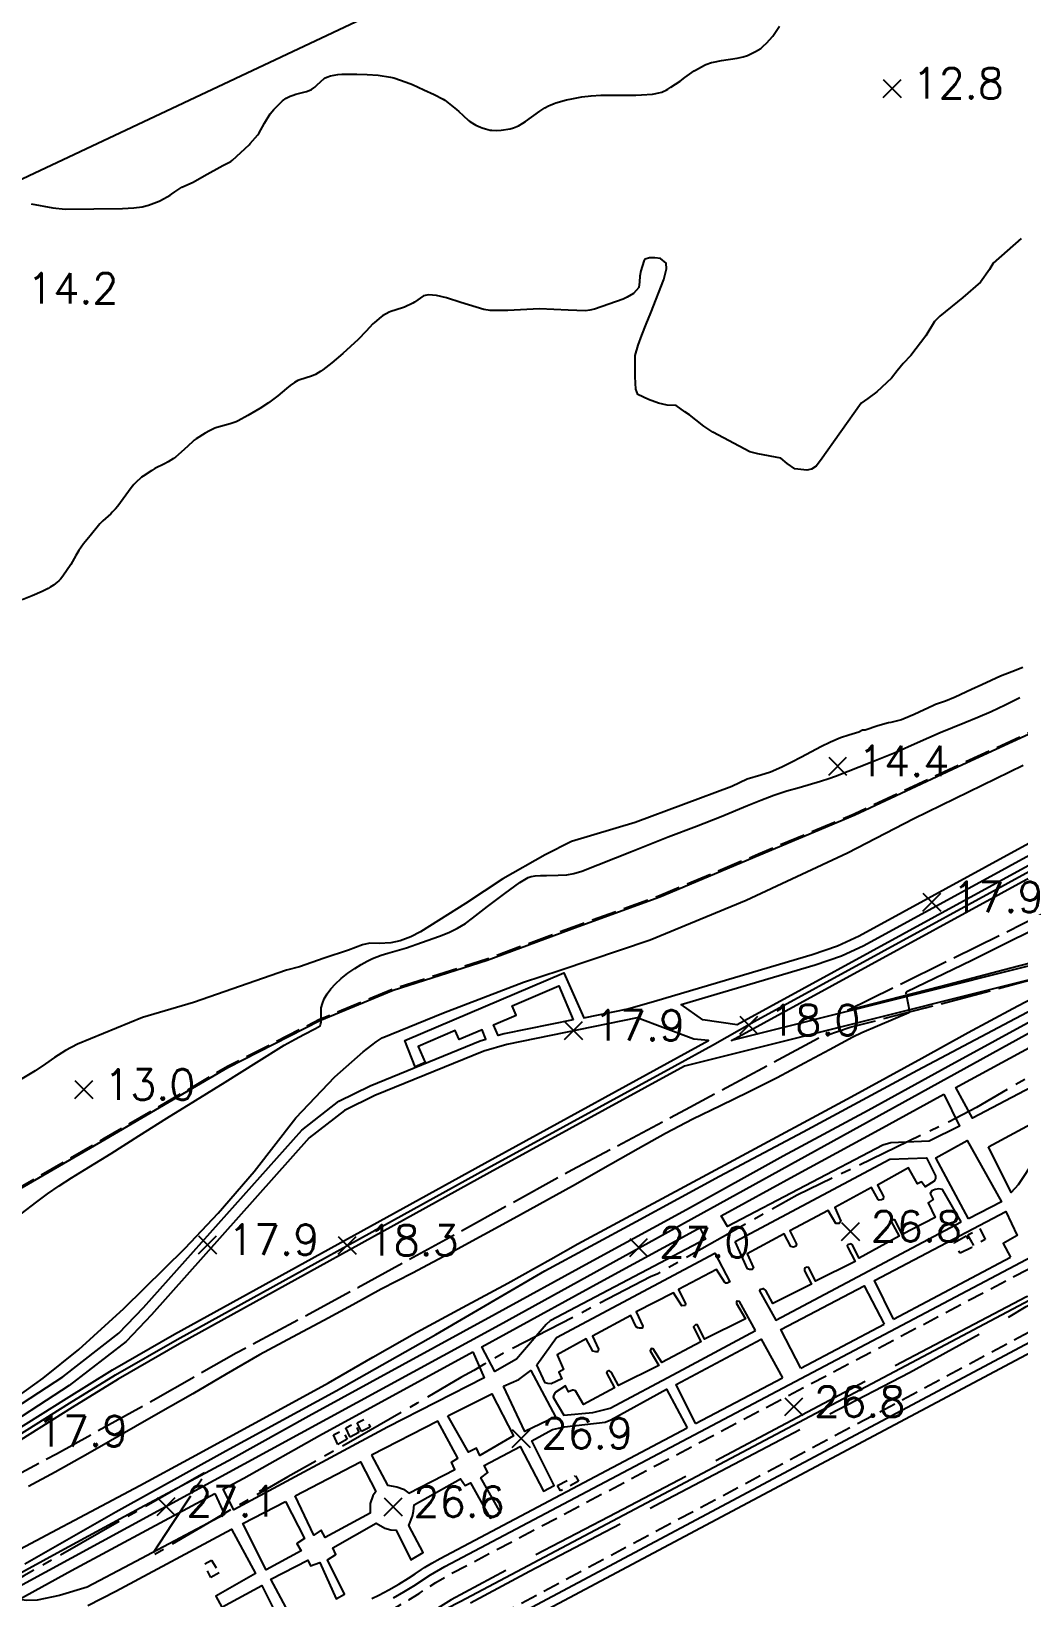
# Model space of a CAD drawing. Header units: millimetres. Extents: x 224638 to 227100, y 430787 to 433573.
# Drawn here: x 225018.4 to 225310.1, y 431024.9 to 431487.5 of the extents above; entities that cross this region are included whole.
import ezdxf

# ---------------------------------------------------------------- set-up
doc = ezdxf.new("R2010")
doc.units = ezdxf.units.MM
for name, pattern in [('15M2P5', [17.5, 15, -2.5]), ('20M3A3M3', [29, 20, -3, 3, -3]), ('50M10', [60, 50, -10]), ('5M2P5', [7.5, 5, -2.5]), ('7P5M2P5', [10, 7.5, -2.5])]:
    doc.linetypes.add(name, pattern=pattern)
for name, color, linetype in [('A0013110', 1, 'Continuous'), ('A0013118', 1, 'Continuous'), ('A0023210', 7, 'Continuous'), ('A0033324', 1, '5M2P5'), ('A0033327', 32, 'Continuous'), ('B0014116', 7, '5M2P5'), ('C0052211', 1, 'Continuous'), ('C0052212', 1, 'Continuous'), ('C0052213', 1, 'Continuous'), ('C0052214', 1, '15M2P5'), ('C0523121', 1, '50M10'), ('E0022115', 7, 'Continuous'), ('E0032111', 5, 'Continuous'), ('F0017111', 30, 'Continuous'), ('F0017114', 7, 'Continuous'), ('F0027132', 7, 'Continuous'), ('F0027217', 7, 'Continuous'), ('G0018118', 7, '20M3A3M3'), ('G0022313', 5, '7P5M2P5')]:
    doc.layers.add(name, color=color, linetype=linetype)
doc.styles.add('ngsw', font='romans.shx', dxfattribs={"bigfont": 'ngsw.shx'})

# ---------------------------------------------------------------- blocks, each defined once
blk = doc.blocks.new('F0027217')
at = {"layer": 'F0027217'}
for p, q in [((-2.652, 2.652), (2.652, -2.652)), ((-2.652, -2.652), (2.652, 2.652))]:
    blk.add_line(p, q, dxfattribs=at)

msp = doc.modelspace()

# ---------------------------------------------------------------- linework, layer by layer
at = {"layer": 'A0013110', "flags": 128}
for points in [[(225273.119, 431107.208), (225307.698, 431125.461)], [(225245.687, 431092.727), (225270.309, 431105.725)], [(225169.539, 431020.807), (225327.701, 431104.923)], [(225214.575, 431076.305), (225240.266, 431089.866)], [(225118.99, 431024.63), (225121.009, 431025.65), (225123.999, 431027.253), (225126.94, 431028.942), (225129.832, 431030.716), (225131.73, 431031.946), (225133.604, 431033.211), (225134.506, 431033.777), (225136.696, 431035.098), (225139.103, 431036.466), (225212.161, 431075.031)]]:
    msp.add_lwpolyline(points, dxfattribs=at)
at = {"layer": 'A0013118', "flags": 128}
for points in [[(225725.783, 431464.84), (225686.088, 431443.389), (225640.653, 431419.188), (225589.795, 431392.01), (225536.804, 431363.367), (225431.83, 431306.218), (225343.739, 431257.843), (225226.885, 431194.035), (225216.739, 431195.519), (225210.382, 431200.077), (225249.98, 431211.813), (225257.72, 431214.43), (225264.357, 431217.525), (225377.55, 431279.303), (225420.802, 431302.988), (225482.241, 431336.437), (225535.943, 431365.462), (225643.432, 431423.467), (225681.399, 431444.099), (225698.157, 431454.842), (225714.18, 431466.051), (225720.372, 431471.157), (225721.537, 431471.076)], [(225602.841, 431395.353), (225603.974, 431395.685), (225604.379, 431395.701), (225604.844, 431395.355), (225609.425, 431387.535), (225621.762, 431365.243), (225622.251, 431363.997), (225620.119, 431362.643), (225609.333, 431356.821), (225560.546, 431330.074), (225531.984, 431314.512), (225478.629, 431285.862), (225453.139, 431271.555), (225396.991, 431240.71), (225368.364, 431225.257), (225225.194, 431189.463), (225345.276, 431255.036), (225433.366, 431303.411), (225538.329, 431360.554), (225591.31, 431389.191)], [(225178.464, 431195.545), (225158.103, 431191.408), (225156.305, 431190.882), (225154.864, 431194.035), (225161.593, 431196.943), (225160.411, 431199.708), (225174.159, 431205.597)], [(225340.162, 431201.904), (225344.973, 431191.99), (225296.427, 431166.52), (225291.537, 431175.576), (225292.376, 431176.037), (225320.164, 431191.147)], [(225301.18, 431158.085), (225316.124, 431166.104), (225315.708, 431167.286), (225326.978, 431173.211), (225339.528, 431178.772), (225349.856, 431183.424), (225356.294, 431171.549), (225352.518, 431171.249), (225350.542, 431171.245), (225348.491, 431171.297), (225345.929, 431171.38), (225343.069, 431171.434), (225338.813, 431171.278), (225336.563, 431170.896), (225328.134, 431167.783), (225322.629, 431164.03), (225318.018, 431159.489), (225314.726, 431154.118), (225309.902, 431146.832), (225307.851, 431144.569)], [(225287.924, 431173.59), (225292.54, 431164.185), (225283.66, 431159.769), (225272.295, 431159.277), (225269.924, 431158.57), (225224.051, 431134.489), (225222.201, 431137.653), (225243.71, 431149.524), (225268.747, 431163.05)], [(225295.2, 431136.804), (225285.601, 431154.817), (225294.869, 431159.881), (225304.994, 431141.784)], [(225226.333, 431130.048), (225272.037, 431154.381), (225282.795, 431154.757), (225285.465, 431149.493), (225285.491, 431148.729), (225285.109, 431147.875), (225282.393, 431146.279), (225281.386, 431147.698), (225280.212, 431147.166), (225277.514, 431151.834), (225268.369, 431146.724), (225270.152, 431143.35), (225270.035, 431142.644), (225269.568, 431142.351), (225268.896, 431142.261), (225268.515, 431142.494), (225266.582, 431146.038), (225255.779, 431140.124), (225257.504, 431136.069), (225257.063, 431135.421), (225256.001, 431135.451), (225253.806, 431139.296), (225242.469, 431133.292), (225244.432, 431129.355), (225244.196, 431128.71), (225243.818, 431128.505), (225243.45, 431128.42), (225242.773, 431128.626), (225240.759, 431132.346), (225229.814, 431126.437), (225231.714, 431122.326), (225231.334, 431121.8), (225231.044, 431121.799), (225230.55, 431121.827), (225229.96, 431122.002)], [(225293.094, 431135.868), (225287.514, 431145.452), (225286.485, 431145.626), (225285.436, 431145.48), (225284.431, 431145.075), (225283.938, 431144.221), (225284.793, 431142.525), (225283.286, 431141.517), (225285.366, 431137.168), (225275.599, 431132.174), (225273.611, 431136.425), (225273.327, 431136.479), (225273.004, 431136.479), (225272.687, 431136.334), (225272.425, 431136.011), (225274.743, 431131.666), (225262.985, 431125.2), (225260.852, 431129.207), (225260.534, 431129.381), (225259.597, 431129.144), (225259.362, 431128.883), (225259.47, 431128.515), (225261.728, 431124.209), (225250.044, 431118.369), (225248.057, 431122.44), (225247.292, 431122.524), (225246.971, 431122.349), (225246.796, 431122.064), (225246.827, 431121.479), (225248.842, 431117.492), (225237.428, 431111.757), (225235.321, 431115.659), (225234.796, 431116.123), (225234.535, 431116.123), (225233.587, 431115.822), (225233.499, 431115.56), (225238.314, 431106.829)], [(225215.816, 431134.13), (225217.51, 431130.774), (225171.597, 431106.692), (225170.463, 431105.548), (225161.687, 431095.331), (225155.259, 431091.661), (225151.427, 431098.964), (225158.649, 431102.901), (225186.329, 431118.076), (225215.121, 431133.746)], [(225167.743, 431093.671), (225173.565, 431101.769), (225220.272, 431126.608), (225224.695, 431118.179), (225223.912, 431117.829), (225223.48, 431117.829), (225223.275, 431117.974), (225220.762, 431121.835), (225209.562, 431115.902), (225211.666, 431111.705), (225211.519, 431111.15), (225210.594, 431111.119), (225208.106, 431114.956), (225197.046, 431109.365), (225199.068, 431105.134), (225198.807, 431104.525), (225198.038, 431104.464), (225197.544, 431104.579), (225197.022, 431104.896), (225195.457, 431108.249), (225184.105, 431102.178), (225185.975, 431098.307), (225185.71, 431097.521), (225185.102, 431097.491), (225184.28, 431097.666), (225182.292, 431101.356), (225173.743, 431096.661), (225175.555, 431092.318), (225174.17, 431091.461), (225175.139, 431089.523), (225171.921, 431088.098), (225170.989, 431088.155), (225170.146, 431088.386)], [(225232.327, 431103.77), (225227.592, 431112.343), (225226.861, 431112.457), (225226.716, 431112.399), (225226.689, 431111.764), (225229.355, 431107.285), (225217.291, 431101.227), (225215.153, 431105.453), (225214.538, 431105.51), (225214.016, 431104.892), (225216.123, 431100.49), (225204.638, 431094.397), (225202.029, 431098.438), (225201.533, 431098.524), (225201.154, 431097.788), (225203.793, 431093.445), (225191.79, 431087.62), (225189.743, 431091.458), (225189.132, 431091.919), (225188.985, 431091.86), (225188.514, 431091.682), (225188.289, 431091.304), (225190.636, 431086.903), (225181.528, 431081.943), (225179.097, 431085.987), (225178.487, 431086.218), (225178.282, 431086.191), (225177.046, 431085.66), (225176.159, 431087.518), (225173.091, 431085.503), (225172.742, 431084.834), (225172.568, 431084.13), (225175.676, 431078.853), (225184.245, 431079.579), (225189.411, 431080.919), (225209.369, 431091.507)], [(225157.822, 431087.372), (225162.39, 431089.358), (225165.905, 431091.981), (225173.176, 431078.296), (225164.162, 431073.964)], [(225141.416, 431078.603), (225154.4, 431085.128), (225160.816, 431072.676), (225150.885, 431066.919), (225149.879, 431069.019), (225147.544, 431067.861)], [(225118.879, 431066.984), (225123.634, 431058.104), (225126.331, 431057.635), (225128.329, 431056.964), (225129.885, 431055.794), (225143.512, 431062.782), (225142.503, 431064.907), (225144.367, 431066.095), (225138.452, 431077)], [(225096.297, 431054.976), (225115.626, 431064.993), (225120.187, 431056.272), (225119.212, 431055.026), (225118.423, 431052.728), (225118.487, 431049.886), (225105.175, 431042.637), (225104.015, 431044.857), (225101.826, 431043.402)], [(225072.584, 431055.671), (225075.471, 431049.513), (225047.536, 431034.699), (225034.837, 431028.056), (225026.673, 431025.561), (225020.1, 431024.161), (225017.076, 431024.097), (225014.63, 431024.385), (225030.214, 431032.947), (225053.685, 431045.572)], [(225093.48, 431053.347), (225099.038, 431042.405), (225096.848, 431040.95), (225098.051, 431038.768), (225087.692, 431033.121), (225080.817, 431046.831)]]:
    msp.add_lwpolyline(points, close=True, dxfattribs=at)
for points in [[(224981.902, 431060.33), (225027.712, 431090.168), (225044.212, 431102.983), (225051.491, 431110.569), (225098.263, 431163.007), (225109.165, 431171.525), (225118.514, 431176.107), (225150.983, 431189.323), (225152.656, 431189.813), (225151.598, 431192.648), (225144.808, 431189.752), (225143.561, 431192.417), (225132.694, 431187.698), (225134.734, 431182.934), (225131.753, 431181.712), (225128.741, 431189.423), (225175.707, 431209.466), (225181.544, 431196.171), (225194.637, 431198.832), (225203.203, 431201.287), (225249.013, 431214.864), (225256.528, 431217.405), (225262.913, 431220.382), (225376.015, 431282.111)], [(225011.429, 431030.214), (225027.038, 431038.789), (225050.542, 431051.433), (225077.922, 431066.064), (225100.297, 431078.65), (225155.459, 431108.736), (225183.141, 431123.912), (225211.925, 431139.577), (225240.523, 431155.36), (225265.566, 431168.889), (225289.186, 431181.872), (225317.001, 431196.996), (225345.959, 431212.573), (225353.848, 431217.526), (225211.296, 431181.862), (225153.861, 431150.454), (225062.18, 431099.898), (225044.007, 431089.402), (225030.465, 431081.05), (224973.074, 431045.066)], [(224971.447, 431047.823), (225028.775, 431083.767), (225042.367, 431092.15), (225060.607, 431102.685), (225152.321, 431153.259), (225218.432, 431189.412), (225214.13, 431189.873), (225197.326, 431196.113), (225158.873, 431188.299), (225152.038, 431186.298), (225119.823, 431173.185), (225110.873, 431168.798), (225100.46, 431160.662), (225053.84, 431108.395), (225046.359, 431100.599), (225029.57, 431087.559), (224983.572, 431057.599)], [(225273.119, 431107.208), (225267.469, 431118.62), (225306.256, 431138.949), (225309.665, 431131.872), (225305.435, 431129.528), (225307.698, 431125.461)], [(225245.687, 431092.727), (225239.766, 431104.072), (225264.406, 431116.997), (225270.309, 431105.725)], [(225214.575, 431076.305), (225208.911, 431087.903), (225234.008, 431101.278), (225240.266, 431089.866)], [(225148.83, 431097.546), (225152.153, 431089.881), (225123.589, 431075.239), (225078.167, 431050.876), (225075.06, 431056.994), (225081.12, 431060.233), (225103.52, 431072.834), (225148.83, 431097.546)], [(225095.84, 431017.869), (225089.153, 431030.359), (225100.031, 431035.969), (225100.791, 431034.332), (225103.623, 431035.311), (225108.384, 431024.59), (225110.835, 431025.954), (225105.84, 431036.107), (225108.297, 431037.681), (225107.404, 431039.605), (225120.236, 431046.874), (225122.752, 431045.459), (225124.605, 431044.964), (225126.161, 431044.878), (225130.492, 431036.136), (225134.145, 431038.21), (225129.924, 431046.197), (225130.934, 431049.024), (225131.283, 431050.449), (225131.487, 431052.324), (225145.19, 431060.033), (225146.491, 431058.034), (225148.104, 431058.828), (225153.885, 431048.436), (225156.987, 431050.065), (225151.198, 431060.291), (225153.225, 431061.857), (225152.162, 431063.971), (225162.804, 431069.583), (225169.637, 431056.329), (225172.876, 431058.076), (225166.22, 431071.185), (225172.31, 431074.581), (225175.92, 431075.349), (225187.908, 431076.787), (225189.521, 431077.404), (225206.013, 431086.472), (225212.161, 431075.031)], [(225035.065, 431022.612), (225043.31, 431026.828), (225077.455, 431045.141), (225084.611, 431032.069), (225072.832, 431025.375), (225074.672, 431022.15), (225086.497, 431028.462), (225092.667, 431016.127)]]:
    msp.add_lwpolyline(points, dxfattribs=at)
at = {"layer": 'A0023210', "flags": 128}
msp.add_lwpolyline([(224720.206, 430787.653), (225009.918, 430951.529), (225045.536, 430970.832), (225110.318, 431005.942), (225145.071, 431023.805), (225318.41, 431115.567), (225346.945, 431130.611), (225426.929, 431172.781), (225646.639, 431287.271)], dxfattribs=at)
at = {"layer": 'A0033324', "flags": 128}
msp.add_lwpolyline([(224682.39, 430787.54), (224682.931, 430789.039), (224684.209, 430792.16), (224685.771, 430795.13), (224687.617, 430797.952), (224689.952, 430800.382), (224692.488, 430802.582), (224695.251, 430804.514), (224698.308, 430805.928), (224701.47, 430807.055), (224704.753, 430807.821), (224708.113, 430808.026), (224711.469, 430807.926), (224714.802, 430807.415), (224718.113, 430806.781), (224721.461, 430806.397), (224724.832, 430806.35), (224728.189, 430806.654), (224731.498, 430807.294), (224734.726, 430808.26), (224737.842, 430809.544), (224740.835, 430811.094), (225011.781, 430962.145), (225014.6, 430963.992), (225017.219, 430966.113), (225019.612, 430968.487), (225021.754, 430971.089), (225023.624, 430973.893), (225025.203, 430976.87), (225026.691, 430979.893), (225028.657, 430982.627), (225031.075, 430984.971), (225033.869, 430986.851), (225036.951, 430988.208), (225040.224, 430989), (225043.585, 430989.202), (225046.94, 430988.879), (225050.306, 430988.708), (225053.674, 430988.853), (225057.013, 430989.312), (225060.294, 430990.081), (225063.49, 430991.154), (225066.571, 430992.52), (225069.511, 430994.169), (225075.147, 430997.871), (225078.014, 430999.645), (225080.914, 431001.365), (225086.809, 431004.638), (225089.802, 431006.191), (225095.873, 431009.126), (225098.949, 431010.507), (225105.105, 431013.067), (225110.695, 431015.032), (225115.094, 431016.797), (225119.421, 431018.732), (225123.669, 431020.834), (225126.8, 431022.518), (225129.881, 431024.292), (225132.909, 431026.155), (225137.872, 431029.391), (225141.975, 431031.763), (225314.899, 431123.043), (225318.414, 431125.184), (225321.64, 431127.74), (225324.527, 431130.672), (225327.034, 431133.935), (225329.121, 431137.482), (225331.066, 431141.106), (225333.694, 431144.266), (225336.94, 431146.786), (225340.652, 431148.549), (225344.657, 431149.473), (225348.766, 431149.514), (225352.85, 431148.996), (225356.964, 431148.916), (225361.057, 431149.341), (225365.068, 431150.264), (225368.934, 431151.672), (225372.534, 431153.649), (225375.981, 431155.902), (225383.025, 431160.167), (225390.258, 431164.102), (225393.941, 431165.943), (225401.429, 431169.369), (225405.237, 431170.934), (225409.114, 431172.32), (225412.943, 431173.836), (225416.717, 431175.48), (225420.435, 431177.251), (225424.09, 431179.146), (225427.679, 431181.164), (225431.199, 431183.301), (225438.08, 431187.823), (225441.63, 431189.909), (225445.259, 431191.854), (226038.823, 431505.171), (226133.366, 431555.13), (226141.853, 431559.87), (226148.156, 431563.534), (226156.474, 431568.565), (226162.646, 431572.445), (226172.803, 431579.114), (226182.793, 431586.032), (226188.7, 431590.305), (226190.571, 431591.856), (226192.32, 431593.542), (226193.849, 431595.427), (226196.722, 431599.34), (226198.87, 431603.7), (226199.682, 431605.98), (226201.008, 431610.655), (226202.817, 431615.166), (226204.067, 431617.22), (226207.121, 431620.997), (226211.125, 431623.752), (226213.287, 431624.804), (226217.917, 431626.284), (226222.752, 431626.767), (226225.144, 431627.16), (226229.864, 431628.321), (226234.304, 431630.291), (226236.432, 431631.444), (226240.419, 431634.224), (226242.213, 431635.859), (226245.722, 431639.222), (226254.241, 431647.886), (226262.531, 431656.77), (226268.989, 431664.036), (226275.299, 431671.43), (226281.452, 431678.955), (226285.968, 431684.68), (226293.283, 431694.382), (226300.341, 431704.273), (226380.455, 431819.96), (226386.69, 431834.233), (226403.447, 431858.429), (226414.615, 431869.286), (226424.477, 431883.069), (226430.82, 431892.005), (226472.169, 431952.426), (226482.986, 431967.946), (226495.338, 431987.244), (226497.453, 431992.461), (226497.933, 431996.209), (226498.054, 431997.801), (226498.147, 432000.086), (226498.066, 432002.394), (226497.886, 432004.702), (226497.656, 432007.278), (226497.395, 432010.567), (226497.566, 432012.603), (226498.079, 432015.034), (226499.29, 432018.459), (226501.916, 432022.253), (226505.454, 432025.689), (226510.176, 432028.157), (226514.775, 432029.946), (226519.707, 432032.631), (226523.064, 432035.709), (226526.847, 432041.331), (226534.526, 432056.5), (226556.938, 432102.596), (226581.913, 432157.264), (226585.314, 432171.778), (226598.131, 432200.068), (226606.149, 432210.201), (226617.015, 432234.738), (226626.861, 432257.918), (226627.427, 432260.213), (226627.666, 432263.303), (226627.706, 432266.672), (226627.75, 432268.355), (226627.442, 432271.441), (226626.356, 432275.749), (226625.844, 432279.186), (226625.789, 432280.996), (226625.932, 432282.629), (226626.943, 432287.059), (226629.616, 432292.065), (226633.514, 432295.937), (226638.965, 432299.512), (226644.5, 432302.395), (226648.203, 432306.02), (226651.07, 432310.385), (226660.081, 432329.48), (226677.773, 432368.922), (226695.062, 432406.972), (226711.61, 432442.216), (226728.098, 432473.968), (226752.377, 432515.869), (226756.079, 432527.401), (226772.362, 432552.724), (226783.46, 432564.49), (226808.383, 432603.128), (226820.824, 432622.914), (226821.484, 432624.92), (226822.075, 432627.259), (226822.274, 432629.02), (226822.485, 432631.327), (226822.654, 432633.472), (226822.446, 432636.59), (226822.263, 432639.484), (226822.181, 432641.753), (226822.469, 432645.326), (226823.509, 432649.01), (226825.422, 432652.843), (226828.217, 432656.282), (226831.569, 432658.873), (226835.765, 432661.038), (226842.031, 432663.363), (226847.295, 432666.062), (226850.84, 432668.96), (226856.844, 432677.839), (226880.028, 432713.964)], dxfattribs=at)
msp.add_lwpolyline([(225077.142, 430977.43), (225325.721, 431110.09), (225328.656, 431111.329), (225331.725, 431112.184), (225334.877, 431112.642), (225338.062, 431112.695), (225341.228, 431112.343), (225344.324, 431111.591), (225347.298, 431110.452), (225350.104, 431108.944), (225352.695, 431107.091), (225355.03, 431104.923), (225357.07, 431102.477), (225358.791, 431099.796), (225373.371, 431075.089), (225418.035, 430990.532), (225419.287, 430987.605), (225420.086, 430984.525), (225420.385, 430981.357), (225420.164, 430978.182), (225419.475, 430975.075), (225418.257, 430972.134), (225416.627, 430969.4), (225414.556, 430966.984), (225412.142, 430964.91), (225409.426, 430963.253), (225358.704, 430936.438), (225351.583, 430930.056), (225349.137, 430928.032), (225295.576, 430899.76), (225286.623, 430894.952), (225278.741, 430890.582), (225270.916, 430886.112), (225262.159, 430880.955), (225247.702, 430875.904), (225235.08, 430867.798), (225222.632, 430859.43), (225212.258, 430848.164), (225204.611, 430842.59), (225202.232, 430841.14), (225200.521, 430840.414), (225199.638, 430840.124), (225196.907, 430839.572), (225195.981, 430839.488), (225194.123, 430839.501), (225192.276, 430839.715), (225190.47, 430840.153), (225189.587, 430840.447), (225187.882, 430841.186), (225187.068, 430841.634), (225185.512, 430842.651), (225184.792, 430843.24), (225183.423, 430844.497), (225158.755, 430868.483), (225156.64, 430870.302), (225155.167, 430871.437), (225150.593, 430874.632), (225148.363, 430876.308), (225144.795, 430879.29), (225141.434, 430882.503), (225139.523, 430884.535), (225135.211, 430889.411), (225129.92, 430894.641), (225125.775, 430898.374), (225122.162, 430901.301), (225119.342, 430903.726), (225114.592, 430908.176), (225111.35, 430911.509), (225107.635, 430915.671), (225104.689, 430919.268), (225101.341, 430923.731), (225095.922, 430930.108), (225091.505, 430934.89), (225086.251, 430940.156), (225081.479, 430944.583), (225076.136, 430950.255), (225067.706, 430956.502), (225066.332, 430958.857), (225065.591, 430961.692), (225065.696, 430964.826), (225066.453, 430967.703), (225067.993, 430970.538), (225069.678, 430972.168), (225072.374, 430974.706)], close=True, dxfattribs=at)
at = {"layer": 'A0033327', "flags": 128}
for points in [[(224972.311, 431046.358), (225029.673, 431082.324), (225043.238, 431090.69), (225061.443, 431101.204), (225153.139, 431151.769), (225208.456, 431182.019), (225219.653, 431188.098), (225231.92, 431195.078), (225344.459, 431256.527), (225432.55, 431304.902), (225537.519, 431362.048), (225590.505, 431390.689)], [(225542.17, 431316.545), (225445.281, 431263.343), (225372.658, 431224.11), (225314.902, 431192.582), (225156.638, 431105.353), (225013.568, 431027.5), (224978.958, 431008.639), (224899.152, 430965.875), (224891.151, 430961.805), (224867.812, 430950.715), (224853.806, 430946.746), (224805.517, 430935.256), (224789.634, 430930.623), (224767.85, 430921.429), (224752.121, 430913.57), (224721.181, 430895.029), (224657.424, 430863.341)], [(225125.399, 431024.885), (225128.411, 431026.617), (225131.37, 431028.436), (225136.28, 431031.64), (225140.539, 431034.115), (225314.147, 431125.77)], [(225091.873, 430982.561), (225327.109, 431107.704), (225329.4, 431108.656), (225331.788, 431109.331), (225332.661, 431109.491), (225334.679, 431109.767), (225337.604, 431109.798), (225340.503, 431109.424), (225342.906, 431108.806), (225345.618, 431107.714), (225346.007, 431107.499), (225348.153, 431106.258), (225350.138, 431104.771), (225352.224, 431102.724), (225354.006, 431100.409), (225370.13, 431073.202), (225414.852, 430988.507)]]:
    msp.add_lwpolyline(points, dxfattribs=at)
at = {"layer": 'B0014116', "flags": 128}
for points in [[(225296.783, 431128.944), (225295.09, 431132.051), (225298.548, 431133.921), (225300.145, 431130.653)], [(225291.089, 431129.815), (225294.588, 431131.722), (225296.268, 431128.299), (225292.762, 431126.614)], [(225115.897, 431074.026), (225114.661, 431076.503), (225117.229, 431077.837), (225118.502, 431075.219)], [(225108.887, 431070.188), (225107.672, 431072.988), (225110.305, 431074.354), (225111.639, 431071.693)], [(225112.519, 431072.281), (225111.255, 431075.11), (225113.973, 431076.413), (225115.127, 431073.729)], [(225174.664, 431056.444), (225173.798, 431057.992), (225179.088, 431060.869), (225180.038, 431059.272)], [(225073.888, 431032.246), (225071.439, 431030.91), (225069.311, 431034.706), (225071.575, 431036.032)]]:
    msp.add_lwpolyline(points, close=True, dxfattribs=at)
at = {"layer": 'C0052211', "flags": 128}
msp.add_lwpolyline([(225004.496, 431077.333), (225021.845, 431089.75), (225032.426, 431098.195), (225045.691, 431110.282), (225063.836, 431128.148), (225073.601, 431138.415), (225084.17, 431150.814), (225096.513, 431166.621), (225108.011, 431178.704), (225116.378, 431186.071), (225120.208, 431189.065), (225122.045, 431190.272), (225140.161, 431197.578), (225163.805, 431206.666), (225174.63, 431210.229), (225201.201, 431219.166), (225229.59, 431230.932), (225259.508, 431244.846), (225279.123, 431255.009), (225311.382, 431270.783)], dxfattribs=at)
at = {"layer": 'C0052212', "flags": 128}
msp.add_lwpolyline([(224999.077, 431136.464), (225040.027, 431160.216), (225076.437, 431181.494), (225103.617, 431195.378), (225125.222, 431204.281), (225153.066, 431213.216), (225179.895, 431223.147), (225204.077, 431231.884), (225233.288, 431244.196), (225261.617, 431256.071), (225293.484, 431270.952), (225321.767, 431283.942), (225344.321, 431295.179), (225356.754, 431301.64), (225383.218, 431314.869), (225406.222, 431327.848), (225462.209, 431361.519), (225522.467, 431395.175), (225568.194, 431420.277)], dxfattribs=at)
at = {"layer": 'C0052213', "flags": 128}
for points in [[(225259.46, 431198.41), (225287.19, 431205.51), (225307.7, 431210.96), (225330.6, 431216.78), (225350.12, 431221.63), (225361.35, 431224.12), (225368.26, 431227.59), (225383.95, 431236.33), (225418.27, 431254.93), (225448.24, 431271.55), (225483.31, 431290.35), (225515.43, 431307.79), (225574.6, 431341.51), (225604.54, 431357.27), (225621.355, 431365.978)], [(225016.43, 431034.9), (225043.32, 431050.22), (225075.85, 431068.32), (225108.4, 431086.01), (225137.83, 431102.64), (225170.08, 431121.46), (225197.09, 431135.97), (225221.65, 431149.4), (225246.41, 431162.44), (225280.15, 431180.7), (225314.2, 431198.68), (225344.14, 431214.29)]]:
    msp.add_lwpolyline(points, dxfattribs=at)
at = {"layer": 'C0052214', "flags": 128}
for points in [[(225259.46, 431198.41), (225311.24, 431223.86), (225350.01, 431243.95), (225381.13, 431261.43), (225421.88, 431283.29), (225461.88, 431306.58), (225507.92, 431331.3), (225551.16, 431354.62), (225610.193, 431386.148)], [(224715.58, 430930.423), (224741.654, 430941.924), (224775.774, 430956.591), (224788.709, 430960.971), (224808.218, 430965.18), (224826.76, 430969.92), (224860.26, 430980.45), (224888.73, 430992.66), (224923.99, 431011.94), (224941.72, 431022.22), (224967.443, 431035.997), (224968.189, 431036.884), (224970.384, 431033.588), (224982.818, 431040.016), (224988.556, 431037.022), (224994.731, 431040.807), (224993.145, 431049.823), (225025.79, 431067.44), (225054.4, 431083.25), (225078.85, 431097.18), (225114.8, 431116.5), (225142.04, 431131.42), (225178.03, 431151.23), (225211.67, 431169.05), (225250.81, 431190.17), (225260.25, 431193.37), (225282.48, 431199.07), (225311.4, 431206.76), (225344.14, 431214.29)]]:
    msp.add_lwpolyline(points, dxfattribs=at)
at = {"layer": 'C0523121', "flags": 128}
msp.add_lwpolyline([(225312.247, 431110.869), (225314.6, 431112.104), (225314.734, 431112.369), (225314.679, 431112.622), (225313.835, 431113.857), (225313.64, 431113.926), (225313.359, 431113.925), (225312.869, 431113.887), (225312.396, 431113.741), (225283.356, 431098.494), (225252.488, 431082.289), (225220.633, 431065.35), (225188.984, 431048.808), (225162.539, 431035.049), (225142.373, 431024.243), (225132.617, 431018.15), (225126.789, 431014.773), (225121.605, 431012.031), (225116.65, 431010.09), (225109.656, 431007.656), (225099.992, 431003.683), (225091.48, 430999.545), (225080.269, 430992.948), (225074.388, 430988.943), (225075.558, 430986.118), (225075.918, 430985.898), (225076.475, 430986.011), (225089.708, 430993.198), (225101.896, 430999.562), (225113.603, 431005.605), (225123.425, 431010.549), (225131.93, 431015.012), (225143.62, 431020.997), (225165.56, 431032.782), (225204.296, 431053), (225241.627, 431072.64), (225277.858, 431091.456), (225302.539, 431105.055)], close=True, dxfattribs=at)
at = {"layer": 'E0022115', "flags": 128}
msp.add_lwpolyline([(226877.637, 433482.359), (226514.779, 432893.432), (226013.53, 432174.23), (225825.388, 431922.904), (225702.215, 431801.731), (225577.302, 431713.64), (225287.243, 431571.804), (224644.125, 431269.006)], dxfattribs=at)
at = {"layer": 'E0032111', "flags": 128}
for points in [[(225018.35, 431436.52), (225024.69, 431435.31), (225028.38, 431434.95), (225045.33, 431435.16), (225048.6, 431435.34), (225051.15, 431435.63), (225052.97, 431436.17), (225056.12, 431437.31), (225056.52, 431437.51), (225059.36, 431439.11), (225059.74, 431439.35), (225060.78, 431440.11), (225062.85, 431441.44), (225066.19, 431442.92), (225069.45, 431444.81), (225074.92, 431447.82), (225077.3, 431449.07), (225077.76, 431449.43), (225082.69, 431453.97), (225083.04, 431454.33), (225085.26, 431456.9), (225085.53, 431457.32), (225087.25, 431460.32), (225088.94, 431463.08), (225090.03, 431464.41), (225091.15, 431465.6), (225092.59, 431466.97), (225093.62, 431467.7), (225094, 431467.92), (225094.82, 431468.32), (225095.68, 431468.64), (225096.53, 431468.91), (225099.66, 431469.73), (225100.41, 431469.98), (225101.16, 431470.31), (225101.83, 431470.75), (225102.13, 431471.01), (225102.66, 431471.55), (225104.97, 431473.61), (225105.65, 431473.92), (225106.74, 431474.29), (225107.83, 431474.55), (225108.91, 431474.75), (225110.11, 431474.85), (225111, 431474.86), (225114.48, 431474.81), (225117.62, 431474.7), (225120.84, 431474.48), (225124.52, 431473.93), (225125.46, 431473.71), (225129.12, 431472.49), (225130.93, 431471.75), (225134.34, 431470.18), (225137.4, 431468.85), (225140.08, 431467.46), (225140.56, 431467.14), (225144.01, 431464.4), (225144.7, 431463.78), (225145.93, 431462.57), (225147.56, 431461.15), (225147.94, 431460.87), (225149.2, 431460.05), (225149.69, 431459.78), (225151.07, 431459.13), (225151.59, 431458.93), (225152.55, 431458.63), (225153.88, 431458.33), (225154.38, 431458.28), (225155.8, 431458.21), (225157.13, 431458.28), (225159.87, 431458.67), (225160.84, 431458.96), (225161.82, 431459.36), (225162.31, 431459.6), (225163.56, 431460.32), (225164.4, 431460.88), (225168.57, 431463.92), (225170.04, 431464.86), (225171.17, 431465.48), (225171.6, 431465.69), (225172.81, 431466.19), (225173.32, 431466.36), (225176.52, 431467.23), (225178.02, 431467.55), (225180.98, 431468.09), (225183.78, 431468.44), (225186.57, 431468.63), (225196.92, 431468.59), (225198.65, 431468.68), (225201.91, 431468.92), (225202.38, 431468.99), (225203.73, 431469.27), (225204.63, 431469.53), (225205.06, 431469.69), (225205.94, 431470.1), (225206.44, 431470.38), (225207.31, 431470.93), (225210.07, 431472.79), (225211.42, 431473.8), (225214.16, 431475.77), (225214.59, 431476.04), (225217.22, 431477.44), (225217.68, 431477.63), (225219.36, 431478.22), (225219.87, 431478.36), (225222.23, 431478.85), (225226.91, 431479.51), (225228.66, 431479.93), (225229.93, 431480.35), (225231.13, 431480.88), (225232.35, 431481.51), (225233.84, 431482.41), (225234.59, 431483.04), (225235.57, 431484.01), (225237.41, 431486.06), (225239.4, 431488.96)], [(225310.845, 431426.243), (225302.509, 431419.052), (225301.447, 431417.18), (225298.764, 431413.426), (225293.538, 431408.847), (225286.762, 431403.359), (225285.225, 431401.821), (225282.629, 431397.51), (225278.197, 431391.7), (225275.954, 431389.411), (225274.195, 431387.255), (225272.508, 431385), (225268.117, 431380.981), (225265.529, 431379.018), (225263.524, 431377.679), (225251.527, 431360.725), (225250.212, 431359.091), (225248.824, 431358.151), (225247.478, 431357.886), (225243.954, 431358.292), (225241.623, 431359.872), (225239.774, 431361.413), (225233.029, 431362.747), (225230.667, 431363.303), (225219.668, 431369.057), (225217.076, 431370.871), (225214.671, 431372.73), (225212.792, 431374.256), (225211.461, 431375.126), (225208.861, 431376.924), (225206.231, 431377.081), (225203.7, 431377.641), (225200.678, 431378.756), (225197.518, 431380.263), (225196.97, 431381.758), (225196.843, 431383.568), (225196.743, 431385.578), (225196.777, 431391.702), (225197.689, 431394.766), (225198.762, 431397.703), (225200.023, 431401.016), (225201.423, 431404.326), (225205.26, 431414.216), (225205.977, 431417.314), (225205.919, 431418.994), (225204.228, 431420.432), (225202.548, 431420.562), (225200.949, 431420.558), (225199.722, 431420.178), (225199.315, 431419.572), (225198.384, 431416.746), (225198.166, 431415.131), (225198.085, 431413.498), (225197.832, 431411.868), (225196.23, 431410), (225194.435, 431408.957), (225193.189, 431408.393), (225184.734, 431405.405), (225183.373, 431405.087), (225182.104, 431404.899), (225176.969, 431405.09), (225168.517, 431405.48), (225159.119, 431404.999), (225156.504, 431404.984), (225153.931, 431405.071), (225152.075, 431405.367), (225145.279, 431407.364), (225141.057, 431408.763), (225138.112, 431409.441), (225135.689, 431409.69), (225134.22, 431409.36), (225131.53, 431407.5), (225131.03, 431407.21), (225128.61, 431405.99), (225128.06, 431405.8), (225124.55, 431404.77), (225124.09, 431404.55), (225122.15, 431403.45), (225121.67, 431403.11), (225119.72, 431401.52), (225119.27, 431401.09), (225117.26, 431398.94), (225114.88, 431396.5), (225110.37, 431392.31), (225107.11, 431389.61), (225104.5, 431387.5), (225103.87, 431387.07), (225102.34, 431386.14), (225101.18, 431385.61), (225097.67, 431384.54), (225097.12, 431384.32), (225096.11, 431383.81), (225094.85, 431382.88), (225093.77, 431381.96), (225091.14, 431379.84), (225088.38, 431377.79), (225085.88, 431376.09), (225082.37, 431374.03), (225079.5, 431372.49), (225078.84, 431372.19), (225077.1, 431371.57), (225073.15, 431370.5), (225072.53, 431370.27), (225071.95, 431370.02), (225070.97, 431369.53), (225069.67, 431368.77), (225067.07, 431367.1), (225066.51, 431366.69), (225065.97, 431366.24), (225063.5, 431363.98), (225060.92, 431361.74), (225060.33, 431361.33), (225058.77, 431360.34), (225057.71, 431359.75), (225054.89, 431358.34), (225053.94, 431357.79), (225051.38, 431356.15), (225050.9, 431355.77), (225049.09, 431354.13), (225048.66, 431353.68), (225047.84, 431352.63), (225043.92, 431347.27), (225043.27, 431346.5), (225042.27, 431345.43), (225041.82, 431345), (225039.46, 431342.94), (225039.04, 431342.53), (225038.63, 431342.07), (225035.73, 431338.46), (225033.8, 431336.13), (225032.38, 431334.2), (225031.51, 431332.67), (225030.07, 431329.99), (225027.7, 431326.59), (225026.96, 431325.7), (225026.52, 431325.23), (225025.5, 431324.36), (225024.95, 431323.95), (225023.95, 431323.3), (225023.37, 431322.98), (225021.52, 431322.07), (225018.57, 431320.8), (225015.63, 431319.59)], [(225311.27, 431299.62), (225308.07, 431298.3), (225304.68, 431297), (225301.93, 431295.77), (225299.17, 431294.45), (225296.1, 431293.13), (225291.28, 431290.85), (225288.42, 431289.67), (225285.53, 431288.68), (225284.88, 431288.42), (225279.18, 431285.73), (225276.14, 431284.44), (225275.48, 431284.18), (225272.26, 431283.37), (225271.58, 431283.25), (225268.48, 431282.34), (225264.7, 431281.13), (225263.9, 431281.07), (225262.84, 431280.55), (225259.86, 431279.65), (225257.39, 431278.8), (225254.46, 431277.59), (225251.58, 431276.21), (225245.86, 431273.13), (225242.89, 431271.58), (225240.11, 431270.19), (225236.76, 431268.71), (225233.89, 431267.77), (225229.87, 431266.61), (225225.301, 431264.462), (225196.782, 431253.872), (225177.904, 431248.206), (225170.175, 431244.304), (225157.665, 431237.178), (225146.637, 431229.868), (225133.312, 431221.548), (225130.468, 431220.043), (225127.344, 431218.872), (225124.55, 431218.283), (225121.144, 431218.142), (225118.394, 431218.156), (225116.199, 431217.732), (225112.105, 431216.132), (225104.917, 431213.752), (225097.57, 431211.243), (225093.699, 431210.25), (225066.226, 431200.626), (225051.231, 431196.206), (225032.039, 431188.398), (225028.437, 431186.456), (225025.194, 431184.469), (225022.549, 431182.515), (225019.485, 431180.454), (225015.063, 431177.871)]]:
    msp.add_lwpolyline(points, dxfattribs=at)
at = {"layer": 'F0017111', "flags": 128}
for points, elevation in [([(225005.991, 431131.2), (225019.934, 431141.827), (225023.162, 431144.171), (225026.588, 431146.522), (225030.211, 431148.882), (225034.032, 431151.249), (225041.969, 431156.127), (225050.096, 431161.276), (225058.397, 431166.528), (225066.852, 431171.718), (225075.614, 431177.104), (225084.836, 431182.947), (225093.071, 431188.055), (225096.276, 431189.887), (225098.873, 431191.237), (225102.363, 431192.972), (225103.663, 431193.739), (225103.84, 431194.169), (225103.958, 431194.89), (225103.998, 431196.094), (225103.942, 431197.971), (225104.015, 431199.128), (225104.337, 431200.385), (225104.908, 431201.742), (225105.728, 431203.198), (225106.822, 431204.71), (225108.214, 431206.233), (225109.904, 431207.767), (225111.892, 431209.312), (225113.948, 431210.743), (225115.841, 431211.939), (225117.573, 431212.898), (225119.142, 431213.621), (225121.758, 431214.622), (225123.656, 431215.208), (225129.222, 431216.863), (225133.677, 431218.345), (225138.986, 431220.239), (225141.746, 431221.359), (225144.293, 431222.622), (225146.625, 431224.027), (225148.744, 431225.574), (225153.13, 431229.016), (225158.243, 431232.868), (225162.713, 431236.069), (225164.193, 431237.028), (225165.169, 431237.558), (225166.051, 431237.835), (225167.248, 431238.037), (225168.76, 431238.162), (225170.586, 431238.211), (225174.057, 431238.264), (225176.54, 431238.379), (225178.66, 431238.721), (225181.045, 431239.451), (225195.686, 431245.264), (225206.544, 431249.581), (225214.867, 431252.755), (225222.163, 431255.574), (225229.94, 431258.827), (225233.9, 431260.464), (225237.763, 431261.904), (225241.528, 431263.15), (225245.196, 431264.199), (225251.509, 431265.99), (225253.972, 431266.801), (225255.973, 431267.556), (225266.656, 431271.729), (225273.615, 431274.508), (225280.202, 431277.408), (225286.886, 431280.367), (225294.136, 431283.321), (225297.977, 431284.893), (225301.966, 431286.655), (225306.103, 431288.609), (225310.388, 431290.753)], 15), ([(225335.043, 431232.372), (225301.898, 431215.921), (225296.219, 431213.077), (225277.01, 431203.795), (225276.767, 431203.459), (225276.805, 431203.103), (225277.796, 431197.983), (225277.758, 431197.871), (225277.627, 431197.665), (225263.749, 431191.751), (225261.089, 431190.432), (225254.136, 431186.727), (225246.824, 431182.76), (225238.687, 431178.468), (225230.223, 431174.171), (225221.927, 431170.188), (225213.765, 431166.216), (225205.699, 431161.956), (225197.633, 431157.466), (225189.47, 431152.807), (225178.215, 431146.447), (225160.875, 431136.853), (225143.198, 431127.228), (225130.933, 431120.773), (225121.744, 431115.998), (225113.295, 431111.413), (225104.802, 431106.784), (225095.48, 431101.873), (225085.731, 431096.616), (225075.959, 431090.947), (225066.031, 431085.092), (225055.82, 431079.273), (225035.007, 431067.417), (225025.401, 431061.972), (225017.501, 431057.754)], 20)]:
    msp.add_lwpolyline(points, dxfattribs=dict(at, elevation=elevation))
at = {"layer": 'F0017114', "elevation": 25, "flags": 128}
msp.add_lwpolyline([(225008.707, 431036.031), (225027.546, 431045.892), (225029.412, 431046.883), (225050.433, 431058.013), (225065.709, 431066.268), (225092.307, 431080.738), (225106.149, 431088.352), (225119.287, 431095.89), (225132.299, 431103.327), (225145.761, 431110.638), (225159.123, 431117.833), (225171.832, 431124.919), (225179.85, 431129.383), (225191.524, 431135.745), (225225.838, 431154.158), (225260.547, 431172.774), (225281.43, 431184.205), (225295.133, 431191.788), (225308.306, 431198.857), (225319.389, 431204.668)], dxfattribs=at)
at = {"layer": 'G0018118', "flags": 128}
msp.add_lwpolyline([(226879.679, 432826.135), (226871.269, 432813.972), (226860.711, 432802.111), (226831.563, 432766.427), (226821.41, 432744.056), (226818.647, 432738.145), (226806.333, 432714.333), (226801.591, 432706.442), (226796.188, 432696.531), (226788.287, 432680.98), (226783.041, 432680.02), (226768.451, 432657.848), (226735.055, 432614.544), (226708.719, 432578.571), (226699.539, 432565.58), (226671.166, 432525.256), (226654.745, 432499.644), (226648.98, 432492.513), (226635.577, 432471.831), (226613.283, 432445.659), (226590.758, 432417.566), (226571.276, 432392.244), (226558.648, 432376.593), (226532.453, 432340.289), (226504.823, 432301.756), (226497.622, 432290.275), (226493.086, 432284.684), (226472.705, 432256.542), (226456.539, 432232.54), (226434.996, 432201.667), (226418.492, 432175.385), (226388.552, 432129.981), (226383.851, 432123.2), (226365.045, 432094.907), (226346.067, 432064.805), (226334.611, 432045.723), (226326.825, 432033.742), (226288.497, 431972.747), (226279.754, 431962.186), (226268.743, 431952.465), (226253.583, 431936.753), (226242.795, 431922.892), (226233.689, 431909.681), (226238.259, 431904.561), (226249.426, 431923.582), (226265.485, 431942.204), (226276.496, 431952.115), (226289.264, 431965.256), (226308.275, 431993.769), (226330.446, 432029.352), (226347.692, 432057.824), (226412.438, 432157.053), (226452.02, 432217.208), (226483.386, 432261.562), (226495.577, 432279.044), (226509.474, 432298.406), (226515.487, 432296.266), (226503.074, 432272.134), (226508.873, 432276.644), (226498.142, 432254.532), (226491.346, 432241.831), (226489.02, 432238.931), (226485.276, 432232.71), (226480.434, 432221.349), (226477.547, 432214.769), (226432.028, 432126.201), (226431.665, 432125.421), (226426.848, 432111.1), (226424.654, 432111.73), (226422.658, 432107.179), (226416.349, 432095.238), (226401.626, 432066.536), (226386.491, 432037.443), (226373.427, 432011.101), (226368.148, 432001.27), (226366.532, 432001.31), (226366.309, 431998.19), (226359.422, 431986.649), (226339.446, 431953.656), (226321.201, 431923.713), (226349.335, 431936.005), (226351.76, 431936.605), (226349.896, 431933.235), (226329.276, 431924.364), (226318.644, 431919.903), (226316.269, 431916.393), (226305.275, 431898.761), (226300.763, 431891.02), (226297.703, 431886.7), (226280.77, 431863.188), (226268.258, 431846.646), (226257.404, 431832.445), (226252.315, 431826.045), (226244.24, 431815.984), (226230.004, 431798.052), (226187.362, 431744.577), (226168.285, 431720.115), (226147.599, 431692.422), (226139.97, 431684.462), (226120.422, 431663.55), (226112.76, 431655.589), (226096.157, 431642.088), (226065.466, 431616.935), (226048.277, 431602.604), (226038.206, 431594.393), (226027.096, 431586.412), (226012.011, 431575.971), (225982.772, 431559.339), (225960.931, 431548.438), (225945.012, 431540.377), (225926.421, 431530.876), (225904.795, 431519.995), (225863.571, 431499.433), (225847.677, 431491.652), (225838.984, 431487.052), (225815.378, 431471.99), (225783.029, 431452.318), (225778.625, 431453.758), (225766.962, 431448.937), (225756.949, 431441.077), (225754.829, 431435.476), (225747.703, 431416.905), (225745.476, 431406.004), (225742.779, 431404.444), (225743.843, 431407.324), (225744.932, 431413.364), (225723.33, 431400.253), (225727.092, 431397.683), (225729.385, 431396.863), (225725.632, 431396.443), (225699.857, 431381.691), (225686.462, 431374.23), (225660.786, 431359.269), (225651.276, 431362.139), (225628.577, 431349.908), (225604.023, 431336.166), (225590.191, 431329.025), (225573.95, 431335.746), (225560.754, 431328.425), (225555.219, 431317.514), (225561.414, 431314.874), (225553.265, 431310.953), (225545.173, 431305.963), (225526.549, 431293.752), (225501.434, 431279.5), (225485.408, 431287.38), (225467.535, 431277.649), (225464.945, 431271.339), (225461.563, 431263.528), (225464.673, 431261.698), (225459.699, 431259.148), (225422.839, 431239.876), (225382.143, 431217.583), (225370.497, 431211.093), (225368.435, 431207.302), (225354.512, 431214.383), (225317.115, 431194.34), (225329.677, 431188.06), (225311.994, 431178.059), (225297.56, 431169.698), (225289.345, 431165.338), (225244.591, 431143.765), (225203.442, 431120.553), (225201.281, 431119.633), (225159.199, 431097.77), (225154.687, 431095.36), (225152.329, 431093.95), (225149.128, 431091.97), (225145.26, 431089.91), (225132.311, 431082.349), (225112.029, 431070.638), (225094.155, 431060.606), (225071.556, 431047.525), (225053.616, 431036.944), (225060.107, 431046.835), (225070.03, 431062.056), (225016.178, 431031.343), (224980.885, 431010.531), (224974.237, 431004.51), (224926.605, 430978.357), (224907.445, 430967.316), (224898.356, 430962.886), (224873.974, 430953.425), (224867.937, 430951.484), (224865.446, 430951.174), (224845.213, 430938.853), (224832.924, 430929.852), (224821.567, 430919.571), (224805.376, 430917.131), (224789.77, 430914.92), (224761.892, 430914.4), (224728.404, 430921.02), (224723.868, 430917.93), (224725.798, 430916.379), (224726.623, 430912.489), (224718.738, 430900.368), (224725.831, 430896.998), (224727.638, 430894.988), (224759.236, 430892.098), (224748.844, 430886.457), (224736.142, 430888.437), (224709.863, 430890.727), (224667.748, 430893.417), (224662.602, 430890.706), (224645.234, 430880.529)], dxfattribs=at)
at = {"layer": 'G0022313', "flags": 128}
msp.add_lwpolyline([(225722.003, 431585.187), (225736.611, 431566.707), (225756.753, 431536.629), (225745.675, 431526.12), (225711.634, 431505.557), (225654.211, 431482.448), (225625.759, 431463.383), (225580.039, 431439.794), (225565.358, 431427.838), (225565.175, 431420.981), (225520.845, 431394.597), (225462.066, 431361.767), (225406.078, 431328.095), (225383.084, 431315.121), (225356.626, 431301.896), (225344.191, 431295.434), (225321.643, 431284.2), (225293.364, 431271.212), (225261.501, 431256.333), (225233.177, 431244.46), (225203.973, 431232.151), (225179.797, 431223.416), (225152.973, 431213.487), (225125.124, 431204.55), (225103.497, 431195.638), (225076.3, 431181.744), (225039.883, 431160.463), (224998.927, 431136.708), (224953.585, 431107.257), (224951.535, 431105.974), (224951.332, 431106.031), (224950.756, 431106.995), (224939.015, 431122.835), (224938.7, 431123.923), (224938.645, 431128.095), (224938.577, 431129.082), (224938.169, 431129.572)], dxfattribs=at)

# ---------------------------------------------------------------- block references
at = {"layer": 'F0027217'}
for p in [(225272.69, 431470.624, 12.847), (225256.584, 431270.499, 14.432), (225284.418, 431230.32, 17.883), (225178.517, 431192.432, 17.869), (225230.321, 431193.973, 17.999), (225033.842, 431174.942, 12.98), (225260.343, 431133.084, 26.777), (225070.427, 431129.153, 17.854), (225111.656, 431128.966, 18.26), (225197.799, 431128.33, 26.962), (225243.615, 431081.323, 26.848), (225163.098, 431071.928, 26.927), (225058.154, 431051.85, 27.136), (225125.244, 431051.767, 26.626)]:
    msp.add_blockref('F0027217', p, dxfattribs=at)

# ---------------------------------------------------------------- texts
at = {"layer": 'F0027132', "style": 'ngsw'}
for s, p in [('12.8', (225278.69, 431467.624)), ('14.2', (225017.111, 431407.069)), ('14.4', (225262.584, 431267.499)), ('17.9', (225290.418, 431227.32)), ('17.9', (225184.517, 431189.432)), ('18.0', (225236.321, 431190.973)), ('13.0', (225039.842, 431171.942)), ('26.8', (225266.343, 431130.084)), ('17.9', (225076.427, 431126.153)), ('18.3', (225117.656, 431125.966)), ('27.0', (225203.799, 431125.33)), ('26.8', (225249.615, 431078.323)), ('17.9', (225019.976, 431069.604)), ('26.9', (225169.098, 431068.928)), ('27.1', (225064.154, 431048.85)), ('26.6', (225131.244, 431048.767))]:
    msp.add_text(s, height=9, dxfattribs=at).set_placement(p)

doc.saveas('drawing.dxf')
